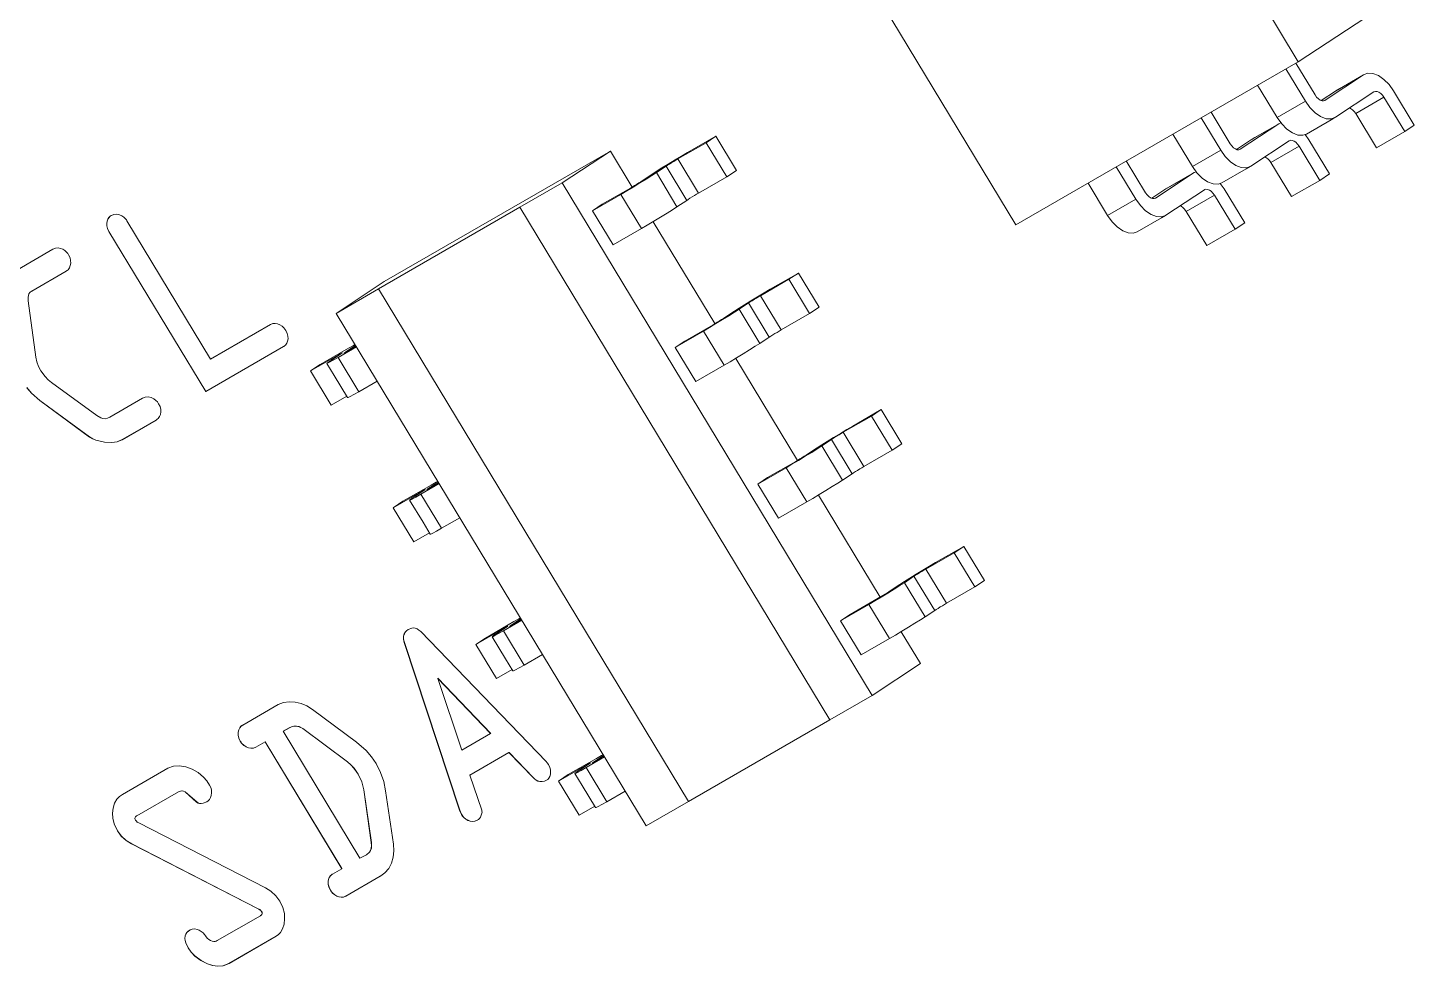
# Model space of a CAD drawing. Header units: millimetres. Extents: x -1 to 4028, y -898 to 1238.
# Drawn here: x 3176.81 to 3190.68, y 1049.56 to 1058.96 of the extents above; entities that cross this region are included whole.
import ezdxf

# ---------------------------------------------------------------- set-up
doc = ezdxf.new("R2010")
doc.units = ezdxf.units.MM
doc.layers.add('Тонкая (0.2)', color=250, linetype='Continuous', lineweight=20)

msp = doc.modelspace()

# ---------------------------------------------------------------- linework, layer by layer
at = {"layer": 'Тонкая (0.2)', "color": 18, "true_color": 0x000000}
for p, q in [((3189.522, 1058.621), (3188.281, 1060.674)), ((3189.522, 1058.621), (3190.487, 1059.258)), ((3185.453, 1059.041), (3186.694, 1056.988)), ((3186.694, 1056.988), (3189.522, 1058.621)), ((3189.498, 1058.607), (3189.691, 1058.288)), ((3189.398, 1058.549), (3189.594, 1058.225)), ((3189.791, 1058.235), (3190.176, 1058.49)), ((3189.894, 1058.326), (3190.176, 1058.49)), ((3189.937, 1058.352), (3190.182, 1058.493)), ((3190.176, 1058.49), (3190.182, 1058.493)), ((3190.182, 1058.493), (3190.219, 1058.506)), ((3190.219, 1058.506), (3190.27, 1058.503)), ((3190.27, 1058.503), (3190.324, 1058.482)), ((3190.324, 1058.482), (3190.379, 1058.444)), ((3190.379, 1058.444), (3190.431, 1058.392)), ((3189.115, 1058.386), (3189.311, 1058.061)), ((3189.691, 1058.288), (3189.706, 1058.267)), ((3189.752, 1058.233), (3189.894, 1058.326)), ((3189.894, 1058.326), (3189.899, 1058.33)), ((3189.894, 1058.064), (3190.28, 1058.319)), ((3189.937, 1058.352), (3189.899, 1058.33)), ((3190.28, 1058.319), (3190.282, 1058.32)), ((3190.282, 1058.32), (3190.294, 1058.324)), ((3190.294, 1058.324), (3190.311, 1058.323)), ((3190.311, 1058.323), (3190.329, 1058.316)), ((3190.329, 1058.316), (3190.347, 1058.304)), ((3190.347, 1058.304), (3190.365, 1058.286)), ((3190.431, 1058.392), (3190.476, 1058.329)), ((3190.476, 1058.329), (3190.683, 1057.987)), ((3189.311, 1058.061), (3189.594, 1058.225)), ((3189.594, 1058.225), (3189.639, 1058.162)), ((3189.639, 1058.162), (3189.691, 1058.109)), ((3189.706, 1058.267), (3189.723, 1058.25)), ((3189.723, 1058.25), (3189.741, 1058.237)), ((3189.741, 1058.237), (3189.76, 1058.23)), ((3189.76, 1058.23), (3189.776, 1058.229)), ((3189.776, 1058.229), (3189.789, 1058.234)), ((3189.789, 1058.234), (3189.791, 1058.235)), ((3189.789, 1058.234), (3189.791, 1058.235)), ((3190.035, 1058.157), (3190.046, 1058.153)), ((3190.046, 1058.153), (3190.065, 1058.14)), ((3190.097, 1058.102), (3190.38, 1058.265)), ((3190.365, 1058.286), (3190.38, 1058.265)), ((3190.38, 1058.265), (3190.587, 1057.923)), ((3188.55, 1058.059), (3188.746, 1057.735)), ((3188.65, 1058.117), (3188.842, 1057.799)), ((3189.311, 1058.061), (3189.356, 1057.998)), ((3189.851, 1058.039), (3189.606, 1057.897)), ((3189.691, 1058.109), (3189.746, 1058.071)), ((3189.746, 1058.071), (3189.801, 1058.05)), ((3189.801, 1058.05), (3189.851, 1058.048)), ((3189.851, 1058.048), (3189.889, 1058.061)), ((3189.851, 1058.039), (3189.889, 1058.061)), ((3189.889, 1058.061), (3189.894, 1058.064)), ((3190.065, 1058.14), (3190.082, 1058.123)), ((3190.082, 1058.123), (3190.097, 1058.102)), ((3190.097, 1058.102), (3190.304, 1057.76)), ((3183.409, 1057.711), (3183.692, 1057.874)), ((3183.596, 1057.81), (3183.692, 1057.874)), ((3183.899, 1057.532), (3183.692, 1057.874)), ((3188.267, 1057.896), (3188.463, 1057.572)), ((3188.942, 1057.745), (3189.328, 1058)), ((3189.045, 1057.837), (3189.328, 1058)), ((3189.088, 1057.862), (3189.333, 1058.003)), ((3189.328, 1058), (3189.333, 1058.003)), ((3189.333, 1058.003), (3189.349, 1058.009)), ((3189.356, 1057.998), (3189.408, 1057.946)), ((3189.408, 1057.946), (3189.463, 1057.908)), ((3189.463, 1057.908), (3189.518, 1057.887)), ((3189.518, 1057.887), (3189.568, 1057.884)), ((3189.568, 1057.884), (3189.606, 1057.897)), ((3189.59, 1057.892), (3189.628, 1057.839)), ((3190.304, 1057.76), (3190.587, 1057.923)), ((3190.587, 1057.923), (3190.683, 1057.987)), ((3183.313, 1057.647), (3183.596, 1057.81)), ((3183.803, 1057.468), (3183.596, 1057.81)), ((3188.463, 1057.572), (3188.746, 1057.735)), ((3188.746, 1057.735), (3188.791, 1057.672)), ((3188.842, 1057.799), (3188.857, 1057.778)), ((3188.857, 1057.778), (3188.874, 1057.76)), ((3188.874, 1057.76), (3188.893, 1057.747)), ((3188.893, 1057.747), (3188.911, 1057.74)), ((3188.904, 1057.743), (3189.045, 1057.837)), ((3188.911, 1057.74), (3188.928, 1057.74)), ((3188.928, 1057.74), (3188.94, 1057.744)), ((3188.94, 1057.744), (3188.942, 1057.745)), ((3188.94, 1057.744), (3188.942, 1057.745)), ((3189.045, 1057.837), (3189.05, 1057.84)), ((3189.046, 1057.574), (3189.431, 1057.829)), ((3189.088, 1057.862), (3189.05, 1057.84)), ((3189.248, 1057.612), (3189.531, 1057.775)), ((3189.431, 1057.829), (3189.433, 1057.83)), ((3189.433, 1057.83), (3189.446, 1057.834)), ((3189.446, 1057.834), (3189.462, 1057.833)), ((3189.462, 1057.833), (3189.481, 1057.826)), ((3189.481, 1057.826), (3189.499, 1057.814)), ((3189.499, 1057.814), (3189.516, 1057.796)), ((3189.516, 1057.796), (3189.531, 1057.775)), ((3189.531, 1057.775), (3189.738, 1057.433)), ((3189.628, 1057.839), (3189.835, 1057.497)), ((3182.637, 1057.726), (3180.374, 1056.42)), ((3182.155, 1057.408), (3182.637, 1057.726)), ((3182.854, 1057.366), (3182.637, 1057.726)), ((3183.153, 1057.557), (3183.217, 1057.596)), ((3183.209, 1057.584), (3183.228, 1057.596)), ((3183.217, 1057.596), (3183.284, 1057.637)), ((3183.228, 1057.596), (3183.249, 1057.609)), ((3183.249, 1057.609), (3183.271, 1057.622)), ((3183.271, 1057.622), (3183.293, 1057.635)), ((3183.284, 1057.637), (3183.35, 1057.676)), ((3183.293, 1057.635), (3183.313, 1057.647)), ((3183.52, 1057.305), (3183.313, 1057.647)), ((3183.35, 1057.676), (3183.409, 1057.711)), ((3187.801, 1057.627), (3187.994, 1057.309)), ((3188.791, 1057.672), (3188.843, 1057.619)), ((3188.843, 1057.619), (3188.898, 1057.581)), ((3189.187, 1057.667), (3189.198, 1057.663)), ((3189.198, 1057.663), (3189.216, 1057.65)), ((3189.216, 1057.65), (3189.233, 1057.633)), ((3189.233, 1057.633), (3189.248, 1057.612)), ((3189.248, 1057.612), (3189.455, 1057.27)), ((3182.956, 1057.429), (3183.053, 1057.493)), ((3182.997, 1057.446), (3183.053, 1057.482)), ((3183.053, 1057.493), (3183.097, 1057.522)), ((3183.053, 1057.482), (3183.098, 1057.511)), ((3183.097, 1057.522), (3183.153, 1057.557)), ((3183.098, 1057.511), (3183.194, 1057.574)), ((3183.304, 1057.168), (3183.098, 1057.511)), ((3183.194, 1057.574), (3183.209, 1057.584)), ((3183.401, 1057.232), (3183.194, 1057.574)), ((3183.52, 1057.305), (3183.803, 1057.468)), ((3183.803, 1057.468), (3183.899, 1057.532)), ((3187.701, 1057.569), (3187.897, 1057.245)), ((3188.094, 1057.255), (3188.479, 1057.51)), ((3188.197, 1057.347), (3188.479, 1057.51)), ((3188.24, 1057.372), (3188.485, 1057.513)), ((3188.463, 1057.572), (3188.508, 1057.508)), ((3188.479, 1057.51), (3188.485, 1057.513)), ((3188.485, 1057.513), (3188.501, 1057.519)), ((3188.508, 1057.508), (3188.56, 1057.456)), ((3188.56, 1057.456), (3188.615, 1057.418)), ((3189.002, 1057.549), (3188.757, 1057.407)), ((3188.898, 1057.581), (3188.952, 1057.56)), ((3188.952, 1057.56), (3189.003, 1057.558)), ((3189.002, 1057.549), (3189.04, 1057.571)), ((3189.003, 1057.558), (3189.04, 1057.571)), ((3189.04, 1057.571), (3189.046, 1057.574)), ((3189.738, 1057.433), (3189.835, 1057.497)), ((3182.155, 1057.408), (3181.73, 1057.163)), ((3185.257, 1052.275), (3182.155, 1057.408)), ((3182.554, 1057.193), (3182.837, 1057.356)), ((3182.741, 1057.292), (3182.801, 1057.327)), ((3182.801, 1057.327), (3182.866, 1057.366)), ((3182.837, 1057.356), (3182.857, 1057.368)), ((3182.857, 1057.368), (3182.879, 1057.381)), ((3182.866, 1057.366), (3182.933, 1057.407)), ((3182.879, 1057.381), (3182.901, 1057.394)), ((3182.901, 1057.394), (3182.923, 1057.407)), ((3182.923, 1057.407), (3182.941, 1057.419)), ((3182.933, 1057.407), (3182.997, 1057.446)), ((3182.941, 1057.419), (3182.956, 1057.429)), ((3187.418, 1057.406), (3187.614, 1057.082)), ((3188.055, 1057.253), (3188.197, 1057.347)), ((3188.197, 1057.347), (3188.202, 1057.35)), ((3188.197, 1057.084), (3188.583, 1057.339)), ((3188.24, 1057.372), (3188.202, 1057.35)), ((3188.583, 1057.339), (3188.585, 1057.34)), ((3188.585, 1057.34), (3188.597, 1057.344)), ((3188.597, 1057.344), (3188.614, 1057.343)), ((3188.614, 1057.343), (3188.632, 1057.336)), ((3188.615, 1057.418), (3188.67, 1057.397)), ((3188.632, 1057.336), (3188.65, 1057.324)), ((3188.65, 1057.324), (3188.668, 1057.306)), ((3188.67, 1057.397), (3188.72, 1057.395)), ((3188.72, 1057.395), (3188.757, 1057.407)), ((3188.741, 1057.402), (3188.779, 1057.349)), ((3188.779, 1057.349), (3188.986, 1057.007)), ((3189.455, 1057.27), (3189.738, 1057.433)), ((3182.458, 1057.129), (3182.741, 1057.292)), ((3182.554, 1057.193), (3182.458, 1057.129)), ((3182.948, 1056.95), (3182.741, 1057.292)), ((3183.304, 1057.168), (3183.401, 1057.232)), ((3183.401, 1057.232), (3183.416, 1057.242)), ((3183.416, 1057.242), (3183.434, 1057.253)), ((3183.434, 1057.253), (3183.456, 1057.267)), ((3183.456, 1057.267), (3183.478, 1057.28)), ((3183.478, 1057.28), (3183.5, 1057.293)), ((3183.5, 1057.293), (3183.52, 1057.305)), ((3187.614, 1057.082), (3187.897, 1057.245)), ((3187.897, 1057.245), (3187.942, 1057.182)), ((3187.942, 1057.182), (3187.994, 1057.129)), ((3187.994, 1057.309), (3188.009, 1057.288)), ((3188.009, 1057.288), (3188.026, 1057.27)), ((3188.026, 1057.27), (3188.044, 1057.258)), ((3188.044, 1057.258), (3188.063, 1057.251)), ((3188.063, 1057.251), (3188.079, 1057.25)), ((3188.079, 1057.25), (3188.092, 1057.254)), ((3188.092, 1057.254), (3188.094, 1057.255)), ((3188.092, 1057.254), (3188.094, 1057.255)), ((3188.338, 1057.177), (3188.349, 1057.173)), ((3188.4, 1057.122), (3188.683, 1057.285)), ((3188.668, 1057.306), (3188.683, 1057.285)), ((3188.683, 1057.285), (3188.89, 1056.943)), ((3177.601, 1057.023), (3177.608, 1057.043)), ((3177.602, 1057.023), (3177.609, 1057.044)), ((3177.608, 1057.043), (3177.619, 1057.061)), ((3177.609, 1057.044), (3177.62, 1057.062)), ((3177.619, 1057.061), (3177.63, 1057.073)), ((3177.62, 1057.062), (3177.631, 1057.073)), ((3177.63, 1057.073), (3177.642, 1057.081)), ((3177.631, 1057.073), (3177.643, 1057.082)), ((3177.642, 1057.081), (3177.643, 1057.082)), ((3177.643, 1057.082), (3177.669, 1057.092)), ((3177.669, 1057.092), (3177.697, 1057.094)), ((3177.697, 1057.094), (3177.723, 1057.088)), ((3177.723, 1057.088), (3177.746, 1057.078)), ((3177.746, 1057.078), (3177.768, 1057.064)), ((3177.768, 1057.064), (3177.785, 1057.047)), ((3177.785, 1057.047), (3177.793, 1057.037)), ((3181.731, 1057.163), (3180.317, 1056.347)), ((3181.731, 1057.163), (3181.73, 1057.163)), ((3184.833, 1052.03), (3181.73, 1057.163)), ((3182.665, 1056.787), (3182.458, 1057.129)), ((3183.073, 1057.024), (3183.14, 1057.065)), ((3183.14, 1057.065), (3183.204, 1057.104)), ((3183.204, 1057.104), (3183.26, 1057.139)), ((3183.26, 1057.139), (3183.304, 1057.168)), ((3187.614, 1057.082), (3187.659, 1057.018)), ((3188.154, 1057.059), (3187.909, 1056.917)), ((3187.994, 1057.129), (3188.049, 1057.091)), ((3188.049, 1057.091), (3188.104, 1057.07)), ((3188.104, 1057.07), (3188.154, 1057.068)), ((3188.154, 1057.068), (3188.192, 1057.081)), ((3188.154, 1057.059), (3188.192, 1057.081)), ((3188.192, 1057.081), (3188.197, 1057.084)), ((3188.349, 1057.173), (3188.368, 1057.16)), ((3188.368, 1057.16), (3188.385, 1057.143)), ((3188.385, 1057.143), (3188.4, 1057.122)), ((3188.4, 1057.122), (3188.607, 1056.78)), ((3177.597, 1057), (3177.601, 1057.023)), ((3177.598, 1056.977), (3177.597, 1057)), ((3177.598, 1057.001), (3177.602, 1057.023)), ((3177.599, 1056.978), (3177.598, 1057.001)), ((3177.604, 1056.951), (3177.598, 1056.977)), ((3177.605, 1056.952), (3177.599, 1056.978)), ((3177.618, 1056.922), (3177.604, 1056.951)), ((3177.619, 1056.922), (3177.605, 1056.952)), ((3177.619, 1056.922), (3177.618, 1056.922)), ((3178.587, 1055.319), (3177.618, 1056.922)), ((3178.588, 1055.319), (3177.619, 1056.922)), ((3177.793, 1057.037), (3177.799, 1057.027)), ((3177.799, 1057.027), (3178.636, 1055.644)), ((3182.665, 1056.787), (3182.948, 1056.95)), ((3182.948, 1056.95), (3183.007, 1056.985)), ((3183.007, 1056.985), (3183.073, 1057.024)), ((3183.682, 1055.998), (3183.064, 1057.019)), ((3187.659, 1057.018), (3187.711, 1056.966)), ((3187.711, 1056.966), (3187.766, 1056.928)), ((3187.766, 1056.928), (3187.821, 1056.907)), ((3187.821, 1056.907), (3187.871, 1056.905)), ((3187.871, 1056.905), (3187.909, 1056.917)), ((3188.607, 1056.78), (3188.89, 1056.943)), ((3188.89, 1056.943), (3188.986, 1057.007)), ((3176.702, 1056.538), (3177.058, 1056.744)), ((3177.058, 1056.744), (3177.084, 1056.754)), ((3177.084, 1056.754), (3177.109, 1056.756)), ((3177.109, 1056.756), (3177.133, 1056.752)), ((3177.133, 1056.752), (3177.156, 1056.743)), ((3177.156, 1056.743), (3177.178, 1056.729)), ((3177.178, 1056.729), (3177.197, 1056.711)), ((3177.197, 1056.711), (3177.206, 1056.699)), ((3177.206, 1056.699), (3177.214, 1056.687)), ((3177.214, 1056.687), (3177.229, 1056.657)), ((3177.229, 1056.657), (3177.235, 1056.629)), ((3177.235, 1056.629), (3177.236, 1056.603)), ((3177.191, 1056.524), (3176.845, 1056.324)), ((3177.192, 1056.525), (3176.846, 1056.325)), ((3177.193, 1056.526), (3177.191, 1056.524)), ((3177.192, 1056.525), (3177.191, 1056.524)), ((3177.194, 1056.526), (3177.192, 1056.525)), ((3177.201, 1056.531), (3177.193, 1056.526)), ((3177.21, 1056.538), (3177.201, 1056.531)), ((3177.223, 1056.557), (3177.21, 1056.538)), ((3177.232, 1056.579), (3177.223, 1056.557)), ((3177.236, 1056.603), (3177.232, 1056.579)), ((3184.237, 1056.342), (3184.52, 1056.505)), ((3184.423, 1056.442), (3184.52, 1056.505)), ((3184.726, 1056.163), (3184.52, 1056.505)), ((3179.892, 1056.101), (3180.374, 1056.42)), ((3180.316, 1056.346), (3179.892, 1056.101)), ((3180.317, 1056.347), (3180.316, 1056.346)), ((3180.316, 1056.346), (3183.419, 1051.214)), ((3180.317, 1056.347), (3183.42, 1051.214)), ((3184.14, 1056.278), (3184.423, 1056.442)), ((3184.63, 1056.099), (3184.423, 1056.442)), ((3176.812, 1056.281), (3176.809, 1056.262)), ((3176.809, 1056.262), (3176.809, 1056.244)), ((3176.809, 1056.244), (3176.811, 1056.226)), ((3176.811, 1056.226), (3176.886, 1055.664)), ((3176.818, 1056.298), (3176.812, 1056.281)), ((3176.827, 1056.311), (3176.818, 1056.298)), ((3176.844, 1056.324), (3176.827, 1056.311)), ((3176.845, 1056.324), (3176.844, 1056.324)), ((3176.845, 1056.324), (3176.844, 1056.324)), ((3176.846, 1056.325), (3176.845, 1056.324)), ((3176.846, 1056.325), (3176.845, 1056.324)), ((3176.845, 1056.324), (3176.845, 1056.324)), ((3183.981, 1056.188), (3184.044, 1056.227)), ((3184.021, 1056.206), (3184.036, 1056.215)), ((3184.036, 1056.215), (3184.055, 1056.227)), ((3184.044, 1056.227), (3184.111, 1056.268)), ((3184.055, 1056.227), (3184.076, 1056.24)), ((3184.076, 1056.24), (3184.099, 1056.254)), ((3184.099, 1056.254), (3184.12, 1056.267)), ((3184.111, 1056.268), (3184.177, 1056.307)), ((3184.12, 1056.267), (3184.14, 1056.278)), ((3184.347, 1055.936), (3184.14, 1056.278)), ((3184.177, 1056.307), (3184.237, 1056.342)), ((3179.892, 1056.101), (3182.995, 1050.969)), ((3183.761, 1056.038), (3183.824, 1056.078)), ((3183.784, 1056.06), (3183.88, 1056.124)), ((3183.824, 1056.078), (3183.88, 1056.113)), ((3183.88, 1056.124), (3183.925, 1056.153)), ((3183.88, 1056.113), (3183.925, 1056.142)), ((3183.925, 1056.142), (3184.021, 1056.206)), ((3183.925, 1056.153), (3183.981, 1056.188)), ((3184.132, 1055.8), (3183.925, 1056.142)), ((3184.228, 1055.863), (3184.021, 1056.206)), ((3184.347, 1055.936), (3184.63, 1056.099)), ((3184.63, 1056.099), (3184.726, 1056.163)), ((3178.636, 1055.644), (3179.236, 1055.99)), ((3179.236, 1055.99), (3179.258, 1055.999)), ((3179.258, 1055.999), (3179.283, 1056.001)), ((3179.283, 1056.001), (3179.304, 1055.997)), ((3179.304, 1055.997), (3179.33, 1055.987)), ((3179.33, 1055.987), (3179.352, 1055.973)), ((3179.352, 1055.973), (3179.37, 1055.957)), ((3179.37, 1055.957), (3179.38, 1055.944)), ((3179.38, 1055.944), (3179.389, 1055.93)), ((3179.389, 1055.93), (3179.403, 1055.901)), ((3183.382, 1055.824), (3183.665, 1055.987)), ((3183.568, 1055.924), (3183.628, 1055.959)), ((3183.628, 1055.959), (3183.694, 1055.998)), ((3183.665, 1055.987), (3183.685, 1055.999)), ((3183.685, 1055.999), (3183.706, 1056.012)), ((3183.694, 1055.998), (3183.761, 1056.038)), ((3183.706, 1056.012), (3183.729, 1056.026)), ((3183.729, 1056.026), (3183.75, 1056.039)), ((3183.75, 1056.039), (3183.769, 1056.051)), ((3183.769, 1056.051), (3183.784, 1056.06)), ((3184.327, 1055.924), (3184.347, 1055.936)), ((3179.399, 1055.802), (3179.386, 1055.784)), ((3179.407, 1055.823), (3179.399, 1055.802)), ((3179.403, 1055.901), (3179.41, 1055.872)), ((3179.411, 1055.847), (3179.407, 1055.823)), ((3179.41, 1055.872), (3179.411, 1055.847)), ((3183.285, 1055.76), (3183.568, 1055.924)), ((3183.382, 1055.824), (3183.285, 1055.76)), ((3183.775, 1055.582), (3183.568, 1055.924)), ((3184.087, 1055.771), (3184.132, 1055.8)), ((3184.132, 1055.8), (3184.228, 1055.863)), ((3184.228, 1055.863), (3184.243, 1055.873)), ((3184.243, 1055.873), (3184.262, 1055.885)), ((3184.262, 1055.885), (3184.283, 1055.898)), ((3184.283, 1055.898), (3184.305, 1055.911)), ((3184.305, 1055.911), (3184.327, 1055.924)), ((3176.886, 1055.664), (3176.896, 1055.616)), ((3179.367, 1055.769), (3178.587, 1055.319)), ((3179.368, 1055.77), (3178.588, 1055.319)), ((3179.368, 1055.77), (3179.367, 1055.769)), ((3179.369, 1055.77), (3179.367, 1055.769)), ((3179.369, 1055.77), (3179.368, 1055.77)), ((3179.377, 1055.776), (3179.369, 1055.77)), ((3179.386, 1055.784), (3179.377, 1055.776)), ((3179.919, 1055.687), (3179.636, 1055.524)), ((3180.015, 1055.751), (3179.732, 1055.588)), ((3179.845, 1055.633), (3179.941, 1055.696)), ((3179.912, 1055.659), (3179.862, 1055.631)), ((3180.095, 1055.765), (3179.912, 1055.659)), ((3180.119, 1055.317), (3179.912, 1055.659)), ((3179.935, 1055.697), (3179.919, 1055.687)), ((3179.921, 1055.683), (3179.919, 1055.687)), ((3179.948, 1055.703), (3179.935, 1055.697)), ((3179.941, 1055.696), (3179.951, 1055.703)), ((3179.955, 1055.707), (3179.948, 1055.703)), ((3179.951, 1055.703), (3179.956, 1055.707)), ((3179.956, 1055.707), (3179.955, 1055.707)), ((3179.956, 1055.707), (3179.956, 1055.707)), ((3179.971, 1055.703), (3179.972, 1055.704)), ((3179.973, 1055.704), (3179.971, 1055.703)), ((3179.972, 1055.704), (3179.976, 1055.707)), ((3179.98, 1055.707), (3179.973, 1055.704)), ((3179.976, 1055.707), (3179.986, 1055.714)), ((3179.992, 1055.714), (3179.98, 1055.707)), ((3179.986, 1055.714), (3180.083, 1055.778)), ((3179.988, 1055.711), (3179.986, 1055.714)), ((3180.009, 1055.723), (3179.992, 1055.714)), ((3180.091, 1055.771), (3180.009, 1055.723)), ((3180.065, 1055.78), (3180.015, 1055.751)), ((3180.081, 1055.788), (3180.065, 1055.78)), ((3180.083, 1055.778), (3180.086, 1055.78)), ((3180.088, 1055.769), (3180.083, 1055.778)), ((3183.492, 1055.418), (3183.285, 1055.76)), ((3183.835, 1055.617), (3183.9, 1055.656)), ((3183.9, 1055.656), (3183.967, 1055.696)), ((3183.967, 1055.696), (3184.031, 1055.735)), ((3184.031, 1055.735), (3184.087, 1055.771)), ((3176.896, 1055.616), (3176.913, 1055.57)), ((3176.913, 1055.57), (3176.936, 1055.525)), ((3176.936, 1055.525), (3176.979, 1055.468)), ((3179.636, 1055.524), (3179.732, 1055.588)), ((3179.843, 1055.182), (3179.636, 1055.524)), ((3179.8, 1055.6), (3179.801, 1055.601)), ((3179.805, 1055.601), (3179.8, 1055.6)), ((3179.873, 1055.479), (3179.8, 1055.6)), ((3179.801, 1055.601), (3179.815, 1055.612)), ((3179.826, 1055.611), (3179.805, 1055.601)), ((3179.815, 1055.612), (3179.845, 1055.633)), ((3179.862, 1055.631), (3179.826, 1055.611)), ((3183.492, 1055.418), (3183.775, 1055.582)), ((3183.775, 1055.582), (3183.835, 1055.617)), ((3184.509, 1054.629), (3183.892, 1055.65)), ((3176.979, 1055.468), (3177.01, 1055.437)), ((3177.01, 1055.437), (3177.044, 1055.409)), ((3177.044, 1055.409), (3177.498, 1055.077)), ((3179.873, 1055.479), (3180.007, 1055.258)), ((3180.302, 1055.423), (3180.119, 1055.317)), ((3176.843, 1055.303), (3176.796, 1055.357)), ((3176.844, 1055.303), (3176.797, 1055.358)), ((3176.927, 1055.227), (3176.843, 1055.303)), ((3176.928, 1055.227), (3176.844, 1055.303)), ((3177.627, 1055.061), (3177.956, 1055.251)), ((3177.956, 1055.251), (3177.982, 1055.262)), ((3177.982, 1055.262), (3178.011, 1055.264)), ((3178.011, 1055.264), (3178.041, 1055.257)), ((3178.041, 1055.257), (3178.067, 1055.246)), ((3178.067, 1055.246), (3178.089, 1055.229)), ((3178.588, 1055.319), (3178.587, 1055.319)), ((3179.999, 1055.272), (3179.843, 1055.182)), ((3180.012, 1055.259), (3180.007, 1055.258)), ((3180.032, 1055.269), (3180.012, 1055.259)), ((3180.069, 1055.289), (3180.032, 1055.269)), ((3180.119, 1055.317), (3180.069, 1055.289)), ((3176.928, 1055.227), (3176.927, 1055.227)), ((3177.424, 1054.863), (3176.927, 1055.227)), ((3177.425, 1054.864), (3176.928, 1055.227)), ((3178.089, 1055.229), (3178.104, 1055.214)), ((3178.104, 1055.214), (3178.116, 1055.195)), ((3178.116, 1055.195), (3178.13, 1055.168)), ((3178.13, 1055.168), (3178.137, 1055.139)), ((3178.137, 1055.116), (3178.133, 1055.089)), ((3178.137, 1055.139), (3178.137, 1055.116)), ((3185.064, 1054.973), (3185.347, 1055.137)), ((3185.251, 1055.073), (3185.347, 1055.137)), ((3185.554, 1054.794), (3185.347, 1055.137)), ((3177.498, 1055.077), (3177.537, 1055.054)), ((3177.537, 1055.054), (3177.557, 1055.047)), ((3177.557, 1055.047), (3177.582, 1055.046)), ((3177.582, 1055.046), (3177.605, 1055.051)), ((3177.605, 1055.051), (3177.627, 1055.061)), ((3178.09, 1055.032), (3177.751, 1054.836)), ((3178.091, 1055.033), (3177.752, 1054.837)), ((3178.091, 1055.033), (3178.09, 1055.032)), ((3178.092, 1055.033), (3178.09, 1055.032)), ((3178.092, 1055.033), (3178.091, 1055.033)), ((3178.101, 1055.04), (3178.092, 1055.033)), ((3178.112, 1055.049), (3178.101, 1055.04)), ((3178.124, 1055.067), (3178.112, 1055.049)), ((3178.133, 1055.089), (3178.124, 1055.067)), ((3184.968, 1054.91), (3185.251, 1055.073)), ((3185.004, 1054.938), (3185.064, 1054.973)), ((3185.457, 1054.731), (3185.251, 1055.073)), ((3177.425, 1054.864), (3177.424, 1054.863)), ((3177.455, 1054.844), (3177.424, 1054.863)), ((3177.456, 1054.845), (3177.425, 1054.864)), ((3177.487, 1054.83), (3177.455, 1054.844)), ((3177.488, 1054.831), (3177.456, 1054.845)), ((3177.573, 1054.81), (3177.487, 1054.83)), ((3177.574, 1054.811), (3177.488, 1054.831)), ((3177.751, 1054.836), (3177.701, 1054.816)), ((3177.752, 1054.837), (3177.702, 1054.816)), ((3177.752, 1054.837), (3177.751, 1054.836)), ((3184.752, 1054.773), (3184.849, 1054.837)), ((3184.752, 1054.784), (3184.808, 1054.819)), ((3184.808, 1054.819), (3184.872, 1054.859)), ((3184.849, 1054.837), (3184.864, 1054.847)), ((3185.056, 1054.495), (3184.849, 1054.837)), ((3184.864, 1054.847), (3184.882, 1054.858)), ((3184.872, 1054.859), (3184.939, 1054.899)), ((3184.882, 1054.858), (3184.904, 1054.871)), ((3184.904, 1054.871), (3184.926, 1054.885)), ((3184.926, 1054.885), (3184.948, 1054.898)), ((3184.939, 1054.899), (3185.004, 1054.938)), ((3184.948, 1054.898), (3184.968, 1054.91)), ((3185.175, 1054.567), (3184.968, 1054.91)), ((3177.647, 1054.807), (3177.573, 1054.81)), ((3177.648, 1054.808), (3177.574, 1054.811)), ((3177.701, 1054.816), (3177.647, 1054.807)), ((3177.702, 1054.816), (3177.648, 1054.808)), ((3184.577, 1054.67), (3184.596, 1054.682)), ((3184.588, 1054.67), (3184.652, 1054.709)), ((3184.596, 1054.682), (3184.611, 1054.692)), ((3184.611, 1054.692), (3184.707, 1054.755)), ((3184.652, 1054.709), (3184.708, 1054.744)), ((3184.707, 1054.755), (3184.752, 1054.784)), ((3184.708, 1054.744), (3184.752, 1054.773)), ((3184.959, 1054.431), (3184.752, 1054.773)), ((3185.175, 1054.567), (3185.457, 1054.731)), ((3185.457, 1054.731), (3185.554, 1054.794)), ((3184.113, 1054.392), (3184.396, 1054.555)), ((3184.209, 1054.456), (3184.492, 1054.619)), ((3184.396, 1054.555), (3184.455, 1054.59)), ((3184.602, 1054.213), (3184.396, 1054.555)), ((3184.455, 1054.59), (3184.521, 1054.629)), ((3184.492, 1054.619), (3184.512, 1054.63)), ((3184.512, 1054.63), (3184.534, 1054.643)), ((3184.521, 1054.629), (3184.588, 1054.67)), ((3184.534, 1054.643), (3184.556, 1054.657)), ((3184.556, 1054.657), (3184.577, 1054.67)), ((3185.11, 1054.529), (3185.133, 1054.543)), ((3185.133, 1054.543), (3185.155, 1054.556)), ((3185.155, 1054.556), (3185.175, 1054.567)), ((3180.814, 1054.346), (3180.91, 1054.409)), ((3180.919, 1054.402), (3180.836, 1054.354)), ((3180.893, 1054.411), (3180.843, 1054.382)), ((3180.908, 1054.419), (3180.893, 1054.411)), ((3180.91, 1054.409), (3180.913, 1054.411)), ((3180.916, 1054.4), (3180.91, 1054.409)), ((3184.209, 1054.456), (3184.113, 1054.392)), ((3184.858, 1054.367), (3184.915, 1054.402)), ((3184.915, 1054.402), (3184.959, 1054.431)), ((3184.959, 1054.431), (3185.056, 1054.495)), ((3185.056, 1054.495), (3185.071, 1054.504)), ((3185.071, 1054.504), (3185.089, 1054.516)), ((3185.089, 1054.516), (3185.11, 1054.529)), ((3180.746, 1054.319), (3180.463, 1054.155)), ((3180.843, 1054.382), (3180.56, 1054.219)), ((3180.642, 1054.243), (3180.672, 1054.264)), ((3180.672, 1054.264), (3180.769, 1054.328)), ((3180.74, 1054.291), (3180.69, 1054.262)), ((3180.922, 1054.396), (3180.74, 1054.291)), ((3180.947, 1053.949), (3180.74, 1054.291)), ((3180.763, 1054.328), (3180.746, 1054.319)), ((3180.749, 1054.314), (3180.746, 1054.319)), ((3180.775, 1054.335), (3180.763, 1054.328)), ((3180.769, 1054.328), (3180.779, 1054.334)), ((3180.782, 1054.338), (3180.775, 1054.335)), ((3180.779, 1054.334), (3180.783, 1054.338)), ((3180.784, 1054.339), (3180.782, 1054.338)), ((3180.783, 1054.338), (3180.784, 1054.339)), ((3180.799, 1054.335), (3180.804, 1054.339)), ((3180.799, 1054.335), (3180.799, 1054.335)), ((3180.8, 1054.335), (3180.799, 1054.335)), ((3180.807, 1054.338), (3180.8, 1054.335)), ((3180.804, 1054.339), (3180.814, 1054.346)), ((3180.82, 1054.345), (3180.807, 1054.338)), ((3180.815, 1054.343), (3180.814, 1054.346)), ((3180.836, 1054.354), (3180.82, 1054.345)), ((3184.32, 1054.05), (3184.113, 1054.392)), ((3184.662, 1054.248), (3184.728, 1054.287)), ((3185.337, 1053.26), (3184.719, 1054.282)), ((3184.728, 1054.287), (3184.795, 1054.327)), ((3184.795, 1054.327), (3184.858, 1054.367)), ((3180.463, 1054.155), (3180.56, 1054.219)), ((3180.67, 1053.813), (3180.463, 1054.155)), ((3180.628, 1054.232), (3180.642, 1054.243)), ((3180.628, 1054.231), (3180.628, 1054.232)), ((3180.632, 1054.232), (3180.628, 1054.231)), ((3180.762, 1054.01), (3180.628, 1054.231)), ((3180.653, 1054.242), (3180.632, 1054.232)), ((3180.69, 1054.262), (3180.653, 1054.242)), ((3184.32, 1054.05), (3184.602, 1054.213)), ((3184.602, 1054.213), (3184.662, 1054.248)), ((3180.762, 1054.01), (3180.835, 1053.889)), ((3181.129, 1054.054), (3180.947, 1053.949)), ((3180.826, 1053.903), (3180.67, 1053.813)), ((3180.839, 1053.89), (3180.835, 1053.889)), ((3180.86, 1053.9), (3180.839, 1053.89)), ((3180.897, 1053.92), (3180.86, 1053.9)), ((3180.947, 1053.949), (3180.897, 1053.92)), ((3185.892, 1053.605), (3186.174, 1053.768)), ((3186.078, 1053.704), (3186.174, 1053.768)), ((3186.381, 1053.426), (3186.174, 1053.768)), ((3185.766, 1053.531), (3185.832, 1053.57)), ((3185.795, 1053.541), (3186.078, 1053.704)), ((3185.832, 1053.57), (3185.892, 1053.605)), ((3186.285, 1053.362), (3186.078, 1053.704)), ((3185.58, 1053.404), (3185.676, 1053.468)), ((3185.58, 1053.415), (3185.636, 1053.451)), ((3185.636, 1053.451), (3185.699, 1053.49)), ((3185.676, 1053.468), (3185.691, 1053.478)), ((3185.883, 1053.126), (3185.676, 1053.468)), ((3185.691, 1053.478), (3185.71, 1053.49)), ((3185.699, 1053.49), (3185.766, 1053.531)), ((3185.71, 1053.49), (3185.731, 1053.503)), ((3185.731, 1053.503), (3185.753, 1053.516)), ((3185.753, 1053.516), (3185.775, 1053.529)), ((3185.775, 1053.529), (3185.795, 1053.541)), ((3186.002, 1053.199), (3185.795, 1053.541)), ((3185.348, 1053.26), (3185.415, 1053.301)), ((3185.384, 1053.288), (3185.405, 1053.301)), ((3185.405, 1053.301), (3185.424, 1053.313)), ((3185.415, 1053.301), (3185.479, 1053.34)), ((3185.424, 1053.313), (3185.438, 1053.323)), ((3185.438, 1053.323), (3185.535, 1053.387)), ((3185.479, 1053.34), (3185.535, 1053.376)), ((3185.535, 1053.387), (3185.58, 1053.415)), ((3185.535, 1053.376), (3185.58, 1053.404)), ((3185.787, 1053.062), (3185.58, 1053.404)), ((3186.002, 1053.199), (3186.285, 1053.362)), ((3186.285, 1053.362), (3186.381, 1053.426)), ((3184.94, 1053.023), (3185.223, 1053.186)), ((3185.037, 1053.087), (3185.319, 1053.25)), ((3185.223, 1053.186), (3185.283, 1053.221)), ((3185.43, 1052.844), (3185.223, 1053.186)), ((3185.283, 1053.221), (3185.348, 1053.26)), ((3185.319, 1053.25), (3185.339, 1053.262)), ((3185.339, 1053.262), (3185.361, 1053.275)), ((3185.361, 1053.275), (3185.384, 1053.288)), ((3185.917, 1053.147), (3185.938, 1053.161)), ((3185.938, 1053.161), (3185.96, 1053.174)), ((3185.96, 1053.174), (3185.982, 1053.187)), ((3185.982, 1053.187), (3186.002, 1053.199)), ((3181.75, 1053.028), (3181.567, 1052.922)), ((3181.641, 1052.977), (3181.738, 1053.041)), ((3181.746, 1053.034), (3181.664, 1052.986)), ((3181.72, 1053.042), (3181.67, 1053.014)), ((3181.736, 1053.051), (3181.72, 1053.042)), ((3181.738, 1053.041), (3181.741, 1053.043)), ((3181.743, 1053.032), (3181.738, 1053.041)), ((3185.037, 1053.087), (3184.94, 1053.023)), ((3185.147, 1052.681), (3184.94, 1053.023)), ((3185.686, 1052.998), (3185.742, 1053.033)), ((3185.742, 1053.033), (3185.787, 1053.062)), ((3185.787, 1053.062), (3185.883, 1053.126)), ((3185.883, 1053.126), (3185.898, 1053.136)), ((3185.898, 1053.136), (3185.917, 1053.147)), ((3180.567, 1052.868), (3180.574, 1052.891)), ((3180.568, 1052.868), (3180.575, 1052.892)), ((3180.574, 1052.891), (3180.586, 1052.911)), ((3180.575, 1052.892), (3180.587, 1052.912)), ((3180.586, 1052.911), (3180.599, 1052.925)), ((3180.587, 1052.912), (3180.6, 1052.925)), ((3180.599, 1052.925), (3180.611, 1052.933)), ((3180.6, 1052.925), (3180.612, 1052.933)), ((3180.611, 1052.933), (3180.615, 1052.936)), ((3180.615, 1052.936), (3180.65, 1052.949)), ((3180.65, 1052.949), (3180.67, 1052.951)), ((3180.67, 1052.951), (3180.685, 1052.949)), ((3180.685, 1052.949), (3180.703, 1052.942)), ((3180.703, 1052.942), (3180.721, 1052.93)), ((3180.721, 1052.93), (3180.739, 1052.916)), ((3180.739, 1052.916), (3181.994, 1051.613)), ((3181.574, 1052.95), (3181.291, 1052.787)), ((3181.67, 1053.014), (3181.387, 1052.85)), ((3181.469, 1052.875), (3181.5, 1052.895)), ((3181.517, 1052.894), (3181.48, 1052.874)), ((3181.5, 1052.895), (3181.596, 1052.959)), ((3181.567, 1052.922), (3181.517, 1052.894)), ((3181.774, 1052.58), (3181.567, 1052.922)), ((3181.59, 1052.959), (3181.574, 1052.95)), ((3181.576, 1052.946), (3181.574, 1052.95)), ((3181.603, 1052.966), (3181.59, 1052.959)), ((3181.596, 1052.959), (3181.606, 1052.966)), ((3181.61, 1052.97), (3181.603, 1052.966)), ((3181.606, 1052.966), (3181.611, 1052.969)), ((3181.611, 1052.97), (3181.61, 1052.97)), ((3181.611, 1052.969), (3181.611, 1052.97)), ((3181.626, 1052.966), (3181.631, 1052.97)), ((3181.626, 1052.966), (3181.626, 1052.966)), ((3181.628, 1052.966), (3181.626, 1052.966)), ((3181.635, 1052.97), (3181.628, 1052.966)), ((3181.631, 1052.97), (3181.641, 1052.977)), ((3181.647, 1052.976), (3181.635, 1052.97)), ((3181.643, 1052.974), (3181.641, 1052.977)), ((3181.664, 1052.986), (3181.647, 1052.976)), ((3185.43, 1052.844), (3185.49, 1052.879)), ((3185.49, 1052.879), (3185.555, 1052.918)), ((3185.74, 1052.594), (3185.547, 1052.913)), ((3185.555, 1052.918), (3185.622, 1052.959)), ((3185.622, 1052.959), (3185.686, 1052.998)), ((3180.567, 1052.84), (3180.567, 1052.868)), ((3180.574, 1052.805), (3180.567, 1052.84)), ((3180.568, 1052.84), (3180.568, 1052.868)), ((3180.575, 1052.805), (3180.568, 1052.84)), ((3180.575, 1052.805), (3180.574, 1052.805)), ((3181.128, 1051.127), (3180.574, 1052.805)), ((3181.129, 1051.128), (3180.575, 1052.805)), ((3181.291, 1052.787), (3181.387, 1052.85)), ((3181.498, 1052.445), (3181.291, 1052.787)), ((3181.455, 1052.862), (3181.456, 1052.864)), ((3181.46, 1052.863), (3181.455, 1052.862)), ((3181.589, 1052.641), (3181.455, 1052.862)), ((3181.456, 1052.864), (3181.469, 1052.875)), ((3181.48, 1052.874), (3181.46, 1052.863)), ((3185.147, 1052.681), (3185.43, 1052.844)), ((3181.589, 1052.641), (3181.662, 1052.52)), ((3181.957, 1052.685), (3181.774, 1052.58)), ((3181.653, 1052.534), (3181.498, 1052.445)), ((3181.666, 1052.521), (3181.662, 1052.52)), ((3181.687, 1052.531), (3181.666, 1052.521)), ((3181.724, 1052.551), (3181.687, 1052.531)), ((3181.774, 1052.58), (3181.724, 1052.551)), ((3185.257, 1052.275), (3185.74, 1052.594)), ((3180.91, 1052.447), (3180.91, 1052.446)), ((3181.44, 1051.895), (3180.91, 1052.447)), ((3180.91, 1052.446), (3181.149, 1051.727)), ((3181.439, 1051.894), (3180.91, 1052.446)), ((3178.957, 1051.978), (3179.313, 1052.184)), ((3179.313, 1052.184), (3179.365, 1052.204)), ((3179.365, 1052.204), (3179.422, 1052.212)), ((3179.422, 1052.212), (3179.481, 1052.208)), ((3179.481, 1052.208), (3179.541, 1052.194)), ((3179.541, 1052.194), (3179.6, 1052.171)), ((3184.833, 1052.03), (3185.257, 1052.275)), ((3179.6, 1052.171), (3179.656, 1052.136)), ((3179.656, 1052.136), (3180.096, 1051.808)), ((3178.911, 1051.879), (3178.912, 1051.906)), ((3178.912, 1051.906), (3178.917, 1051.93)), ((3178.912, 1051.879), (3178.913, 1051.907)), ((3178.913, 1051.907), (3178.918, 1051.931)), ((3178.917, 1051.93), (3178.927, 1051.951)), ((3178.918, 1051.931), (3178.928, 1051.951)), ((3178.927, 1051.951), (3178.94, 1051.966)), ((3178.928, 1051.951), (3178.941, 1051.967)), ((3178.94, 1051.966), (3178.956, 1051.977)), ((3178.941, 1051.967), (3178.957, 1051.978)), ((3178.956, 1051.977), (3178.957, 1051.978)), ((3179.424, 1051.951), (3179.363, 1051.916)), ((3179.364, 1051.917), (3179.363, 1051.916)), ((3179.363, 1051.916), (3180.131, 1050.645)), ((3179.425, 1051.952), (3179.364, 1051.917)), ((3179.446, 1051.962), (3179.424, 1051.951)), ((3179.425, 1051.952), (3179.424, 1051.951)), ((3179.447, 1051.962), (3179.425, 1051.952)), ((3179.47, 1051.968), (3179.446, 1051.962)), ((3179.471, 1051.969), (3179.447, 1051.962)), ((3179.496, 1051.969), (3179.47, 1051.968)), ((3179.497, 1051.969), (3179.471, 1051.969)), ((3179.521, 1051.962), (3179.496, 1051.969)), ((3179.522, 1051.963), (3179.497, 1051.969)), ((3179.558, 1051.943), (3179.521, 1051.962)), ((3179.559, 1051.943), (3179.522, 1051.963)), ((3180.006, 1051.609), (3179.558, 1051.943)), ((3179.559, 1051.943), (3179.558, 1051.943)), ((3180.007, 1051.61), (3179.559, 1051.943)), ((3183.42, 1051.214), (3184.833, 1052.03)), ((3178.918, 1051.847), (3178.911, 1051.879)), ((3178.919, 1051.848), (3178.912, 1051.879)), ((3178.932, 1051.817), (3178.918, 1051.847)), ((3178.933, 1051.818), (3178.919, 1051.848)), ((3178.933, 1051.818), (3178.932, 1051.817)), ((3178.94, 1051.805), (3178.932, 1051.817)), ((3178.941, 1051.806), (3178.933, 1051.818)), ((3178.949, 1051.794), (3178.94, 1051.805)), ((3178.95, 1051.794), (3178.941, 1051.806)), ((3178.969, 1051.775), (3178.949, 1051.794)), ((3178.97, 1051.776), (3178.95, 1051.794)), ((3178.991, 1051.761), (3178.969, 1051.775)), ((3178.992, 1051.762), (3178.97, 1051.776)), ((3179.181, 1051.811), (3179.089, 1051.758)), ((3179.182, 1051.812), (3179.09, 1051.758)), ((3179.182, 1051.812), (3179.181, 1051.811)), ((3179.95, 1050.54), (3179.181, 1051.811)), ((3179.951, 1050.541), (3179.182, 1051.812)), ((3180.096, 1051.808), (3180.194, 1051.724)), ((3181.149, 1051.727), (3181.439, 1051.894)), ((3181.44, 1051.895), (3181.439, 1051.894)), ((3179.014, 1051.751), (3178.991, 1051.761)), ((3179.015, 1051.752), (3178.992, 1051.762)), ((3179.038, 1051.747), (3179.014, 1051.751)), ((3179.039, 1051.747), (3179.015, 1051.752)), ((3179.064, 1051.748), (3179.038, 1051.747)), ((3179.065, 1051.748), (3179.039, 1051.747)), ((3179.089, 1051.758), (3179.064, 1051.748)), ((3179.09, 1051.758), (3179.065, 1051.748)), ((3179.09, 1051.758), (3179.089, 1051.758)), ((3180.194, 1051.724), (3180.248, 1051.661)), ((3180.248, 1051.661), (3180.294, 1051.593)), ((3181.622, 1051.703), (3181.232, 1051.478)), ((3181.623, 1051.704), (3181.233, 1051.479)), ((3181.623, 1051.704), (3181.622, 1051.703)), ((3181.863, 1051.452), (3181.622, 1051.703)), ((3181.864, 1051.453), (3181.623, 1051.704)), ((3182.498, 1051.645), (3182.215, 1051.482)), ((3182.577, 1051.659), (3182.395, 1051.553)), ((3182.469, 1051.608), (3182.565, 1051.672)), ((3182.574, 1051.665), (3182.491, 1051.617)), ((3182.548, 1051.674), (3182.498, 1051.645)), ((3182.563, 1051.682), (3182.548, 1051.674)), ((3182.565, 1051.672), (3182.568, 1051.674)), ((3182.57, 1051.663), (3182.565, 1051.672)), ((3177.753, 1051.283), (3178.209, 1051.546)), ((3178.209, 1051.546), (3178.264, 1051.568)), ((3178.264, 1051.568), (3178.326, 1051.571)), ((3178.326, 1051.571), (3178.389, 1051.56)), ((3178.389, 1051.56), (3178.451, 1051.537)), ((3178.451, 1051.537), (3178.51, 1051.504)), ((3178.51, 1051.504), (3178.564, 1051.458)), ((3180.007, 1051.61), (3180.006, 1051.609)), ((3180.04, 1051.58), (3180.006, 1051.609)), ((3180.041, 1051.581), (3180.007, 1051.61)), ((3180.071, 1051.548), (3180.04, 1051.58)), ((3180.072, 1051.548), (3180.041, 1051.581)), ((3180.112, 1051.488), (3180.071, 1051.548)), ((3180.113, 1051.488), (3180.072, 1051.548)), ((3180.149, 1051.41), (3180.112, 1051.488)), ((3180.113, 1051.488), (3180.112, 1051.488)), ((3180.15, 1051.411), (3180.113, 1051.488)), ((3180.294, 1051.593), (3180.338, 1051.505)), ((3180.338, 1051.505), (3180.369, 1051.412)), ((3181.994, 1051.613), (3182.006, 1051.599)), ((3182.006, 1051.599), (3182.017, 1051.583)), ((3182.017, 1051.583), (3182.031, 1051.555)), ((3182.031, 1051.555), (3182.037, 1051.53)), ((3182.037, 1051.53), (3182.039, 1051.507)), ((3182.039, 1051.507), (3182.037, 1051.486)), ((3182.401, 1051.581), (3182.118, 1051.418)), ((3182.283, 1051.495), (3182.297, 1051.506)), ((3182.283, 1051.494), (3182.283, 1051.495)), ((3182.287, 1051.495), (3182.283, 1051.494)), ((3182.356, 1051.373), (3182.283, 1051.494)), ((3182.308, 1051.505), (3182.287, 1051.495)), ((3182.297, 1051.506), (3182.327, 1051.527)), ((3182.345, 1051.525), (3182.308, 1051.505)), ((3182.327, 1051.527), (3182.424, 1051.59)), ((3182.395, 1051.553), (3182.345, 1051.525)), ((3182.601, 1051.211), (3182.395, 1051.553)), ((3182.418, 1051.591), (3182.401, 1051.581)), ((3182.404, 1051.577), (3182.401, 1051.581)), ((3182.43, 1051.597), (3182.418, 1051.591)), ((3182.424, 1051.59), (3182.434, 1051.597)), ((3182.437, 1051.601), (3182.43, 1051.597)), ((3182.434, 1051.597), (3182.438, 1051.601)), ((3182.438, 1051.601), (3182.437, 1051.601)), ((3182.438, 1051.601), (3182.438, 1051.601)), ((3182.454, 1051.598), (3182.458, 1051.601)), ((3182.454, 1051.597), (3182.454, 1051.598)), ((3182.455, 1051.598), (3182.454, 1051.597)), ((3182.462, 1051.601), (3182.455, 1051.598)), ((3182.458, 1051.601), (3182.469, 1051.608)), ((3182.474, 1051.608), (3182.462, 1051.601)), ((3182.47, 1051.605), (3182.469, 1051.608)), ((3182.491, 1051.617), (3182.474, 1051.608)), ((3178.564, 1051.458), (3178.597, 1051.42)), ((3178.597, 1051.42), (3178.625, 1051.378)), ((3178.625, 1051.378), (3178.64, 1051.347)), ((3180.168, 1051.329), (3180.149, 1051.41)), ((3180.169, 1051.33), (3180.15, 1051.411)), ((3180.369, 1051.412), (3180.387, 1051.319)), ((3181.233, 1051.479), (3181.232, 1051.478)), ((3181.232, 1051.478), (3181.349, 1051.126)), ((3181.864, 1051.453), (3181.863, 1051.452)), ((3181.878, 1051.439), (3181.863, 1051.452)), ((3181.878, 1051.44), (3181.864, 1051.453)), ((3181.894, 1051.428), (3181.878, 1051.44)), ((3181.893, 1051.428), (3181.878, 1051.439)), ((3181.911, 1051.418), (3181.893, 1051.428)), ((3181.912, 1051.419), (3181.894, 1051.428)), ((3181.931, 1051.413), (3181.911, 1051.418)), ((3181.932, 1051.413), (3181.912, 1051.419)), ((3181.955, 1051.412), (3181.931, 1051.413)), ((3181.956, 1051.412), (3181.932, 1051.413)), ((3181.978, 1051.417), (3181.955, 1051.412)), ((3181.979, 1051.417), (3181.956, 1051.412)), ((3181.999, 1051.426), (3181.978, 1051.417)), ((3181.999, 1051.427), (3181.979, 1051.417)), ((3182.011, 1051.435), (3181.999, 1051.426)), ((3182.022, 1051.447), (3182.011, 1051.435)), ((3182.031, 1051.465), (3182.022, 1051.447)), ((3182.037, 1051.486), (3182.031, 1051.465)), ((3182.118, 1051.418), (3182.215, 1051.482)), ((3182.325, 1051.076), (3182.118, 1051.418)), ((3182.356, 1051.373), (3182.489, 1051.152)), ((3177.674, 1051.195), (3177.698, 1051.236)), ((3177.675, 1051.195), (3177.699, 1051.236)), ((3177.698, 1051.236), (3177.723, 1051.262)), ((3177.699, 1051.236), (3177.724, 1051.262)), ((3177.723, 1051.262), (3177.753, 1051.283)), ((3177.724, 1051.262), (3177.753, 1051.283)), ((3178.314, 1051.31), (3177.898, 1051.07)), ((3178.315, 1051.311), (3177.899, 1051.071)), ((3178.324, 1051.314), (3178.314, 1051.31)), ((3178.315, 1051.311), (3178.314, 1051.31)), ((3178.325, 1051.315), (3178.315, 1051.311)), ((3178.334, 1051.318), (3178.324, 1051.314)), ((3178.335, 1051.318), (3178.325, 1051.315)), ((3178.349, 1051.319), (3178.334, 1051.318)), ((3178.35, 1051.32), (3178.335, 1051.318)), ((3178.365, 1051.317), (3178.349, 1051.319)), ((3178.366, 1051.317), (3178.35, 1051.32)), ((3178.381, 1051.31), (3178.365, 1051.317)), ((3178.382, 1051.311), (3178.366, 1051.317)), ((3178.496, 1051.208), (3178.381, 1051.31)), ((3178.497, 1051.209), (3178.382, 1051.311)), ((3178.598, 1051.211), (3178.561, 1051.195)), ((3178.599, 1051.211), (3178.562, 1051.195)), ((3178.599, 1051.211), (3178.598, 1051.211)), ((3178.599, 1051.211), (3178.598, 1051.211)), ((3178.613, 1051.221), (3178.599, 1051.211)), ((3178.625, 1051.234), (3178.613, 1051.221)), ((3178.636, 1051.254), (3178.625, 1051.234)), ((3178.643, 1051.275), (3178.636, 1051.254)), ((3178.64, 1051.347), (3178.645, 1051.323)), ((3178.646, 1051.299), (3178.643, 1051.275)), ((3178.645, 1051.323), (3178.646, 1051.299)), ((3180.169, 1051.33), (3180.168, 1051.329)), ((3180.244, 1050.802), (3180.168, 1051.329)), ((3180.245, 1050.802), (3180.169, 1051.33)), ((3180.387, 1051.319), (3180.466, 1050.787)), ((3182.601, 1051.211), (3182.551, 1051.183)), ((3182.784, 1051.317), (3182.601, 1051.211)), ((3182.995, 1050.969), (3183.419, 1051.214)), ((3183.42, 1051.214), (3183.419, 1051.214)), ((3177.654, 1051.097), (3177.66, 1051.148)), ((3177.657, 1051.045), (3177.654, 1051.097)), ((3177.655, 1051.098), (3177.661, 1051.148)), ((3177.658, 1051.045), (3177.655, 1051.098)), ((3177.66, 1051.148), (3177.674, 1051.195)), ((3177.661, 1051.148), (3177.675, 1051.195)), ((3178.513, 1051.198), (3178.496, 1051.208)), ((3178.514, 1051.198), (3178.497, 1051.209)), ((3178.525, 1051.194), (3178.513, 1051.198)), ((3178.526, 1051.194), (3178.514, 1051.198)), ((3178.541, 1051.192), (3178.525, 1051.194)), ((3178.542, 1051.193), (3178.526, 1051.194)), ((3178.561, 1051.195), (3178.541, 1051.192)), ((3178.562, 1051.195), (3178.542, 1051.193)), ((3181.129, 1051.128), (3181.128, 1051.127)), ((3181.147, 1051.084), (3181.128, 1051.127)), ((3181.148, 1051.085), (3181.129, 1051.128)), ((3181.148, 1051.085), (3181.147, 1051.084)), ((3181.158, 1051.067), (3181.147, 1051.084)), ((3181.159, 1051.068), (3181.148, 1051.085)), ((3181.352, 1051.097), (3181.337, 1051.056)), ((3181.349, 1051.126), (3181.352, 1051.115)), ((3181.352, 1051.115), (3181.353, 1051.106)), ((3181.353, 1051.106), (3181.352, 1051.097)), ((3182.481, 1051.166), (3182.325, 1051.076)), ((3182.494, 1051.153), (3182.489, 1051.152)), ((3182.515, 1051.163), (3182.494, 1051.153)), ((3182.551, 1051.183), (3182.515, 1051.163)), ((3177.671, 1050.988), (3177.657, 1051.045)), ((3177.672, 1050.988), (3177.658, 1051.045)), ((3177.703, 1050.921), (3177.671, 1050.988)), ((3177.704, 1050.921), (3177.672, 1050.988)), ((3177.879, 1051.048), (3177.878, 1051.043)), ((3177.878, 1051.043), (3177.879, 1051.039)), ((3177.881, 1051.054), (3177.879, 1051.048)), ((3177.879, 1051.039), (3177.881, 1051.033)), ((3177.885, 1051.06), (3177.881, 1051.054)), ((3177.881, 1051.033), (3177.883, 1051.028)), ((3177.883, 1051.028), (3177.893, 1051.015)), ((3177.896, 1051.069), (3177.885, 1051.06)), ((3177.893, 1051.015), (3177.901, 1051.008)), ((3177.898, 1051.07), (3177.896, 1051.069)), ((3177.897, 1051.07), (3177.896, 1051.069)), ((3177.899, 1051.071), (3177.897, 1051.07)), ((3177.897, 1051.07), (3177.897, 1051.07)), ((3177.899, 1051.071), (3177.898, 1051.07)), ((3177.901, 1051.008), (3177.909, 1051.003)), ((3177.909, 1051.003), (3177.918, 1050.998)), ((3177.918, 1050.998), (3179.184, 1050.349)), ((3181.171, 1051.052), (3181.158, 1051.067)), ((3181.172, 1051.053), (3181.159, 1051.068)), ((3181.191, 1051.036), (3181.171, 1051.052)), ((3181.192, 1051.037), (3181.172, 1051.053)), ((3181.212, 1051.024), (3181.191, 1051.036)), ((3181.213, 1051.025), (3181.192, 1051.037)), ((3181.234, 1051.016), (3181.212, 1051.024)), ((3181.235, 1051.017), (3181.213, 1051.025)), ((3181.256, 1051.013), (3181.234, 1051.016)), ((3181.257, 1051.014), (3181.235, 1051.017)), ((3181.279, 1051.015), (3181.256, 1051.013)), ((3181.28, 1051.016), (3181.257, 1051.014)), ((3181.305, 1051.026), (3181.279, 1051.015)), ((3181.306, 1051.026), (3181.28, 1051.016)), ((3181.316, 1051.034), (3181.305, 1051.026)), ((3181.326, 1051.043), (3181.316, 1051.034)), ((3181.337, 1051.056), (3181.326, 1051.043)), ((3177.704, 1050.921), (3177.703, 1050.921)), ((3177.742, 1050.867), (3177.703, 1050.921)), ((3177.743, 1050.867), (3177.704, 1050.921)), ((3177.79, 1050.822), (3177.742, 1050.867)), ((3177.791, 1050.823), (3177.743, 1050.867)), ((3177.845, 1050.788), (3177.79, 1050.822)), ((3177.846, 1050.788), (3177.791, 1050.823)), ((3180.246, 1050.774), (3180.244, 1050.802)), ((3180.245, 1050.802), (3180.244, 1050.802)), ((3180.247, 1050.774), (3180.245, 1050.802)), ((3177.846, 1050.788), (3177.845, 1050.788)), ((3179.112, 1050.139), (3177.845, 1050.788)), ((3179.113, 1050.139), (3177.846, 1050.788)), ((3180.131, 1050.645), (3180.196, 1050.679)), ((3180.196, 1050.679), (3180.226, 1050.705)), ((3180.197, 1050.68), (3180.196, 1050.679)), ((3180.197, 1050.68), (3180.227, 1050.705)), ((3180.226, 1050.705), (3180.237, 1050.722)), ((3180.227, 1050.705), (3180.238, 1050.723)), ((3180.237, 1050.722), (3180.244, 1050.747)), ((3180.238, 1050.723), (3180.245, 1050.747)), ((3180.244, 1050.747), (3180.246, 1050.774)), ((3180.245, 1050.747), (3180.247, 1050.774)), ((3180.464, 1050.656), (3180.446, 1050.597)), ((3180.471, 1050.72), (3180.464, 1050.656)), ((3180.466, 1050.787), (3180.471, 1050.72)), ((3179.856, 1050.486), (3179.95, 1050.54)), ((3179.951, 1050.541), (3179.95, 1050.54)), ((3180.419, 1050.544), (3180.381, 1050.499)), ((3180.446, 1050.597), (3180.419, 1050.544)), ((3179.813, 1050.411), (3179.816, 1050.433)), ((3179.813, 1050.385), (3179.813, 1050.411)), ((3179.821, 1050.354), (3179.813, 1050.385)), ((3179.814, 1050.411), (3179.817, 1050.434)), ((3179.814, 1050.386), (3179.814, 1050.411)), ((3179.822, 1050.354), (3179.814, 1050.386)), ((3179.816, 1050.433), (3179.824, 1050.453)), ((3179.817, 1050.434), (3179.825, 1050.454)), ((3179.824, 1050.453), (3179.836, 1050.47)), ((3179.825, 1050.454), (3179.837, 1050.471)), ((3179.836, 1050.47), (3179.846, 1050.479)), ((3179.837, 1050.471), (3179.847, 1050.48)), ((3179.846, 1050.479), (3179.854, 1050.485)), ((3179.847, 1050.48), (3179.855, 1050.485)), ((3179.854, 1050.485), (3179.856, 1050.486)), ((3180.334, 1050.465), (3179.991, 1050.267)), ((3180.335, 1050.466), (3179.992, 1050.268)), ((3180.339, 1050.469), (3180.334, 1050.465)), ((3180.335, 1050.466), (3180.334, 1050.465)), ((3180.34, 1050.469), (3180.335, 1050.466)), ((3180.381, 1050.499), (3180.339, 1050.469)), ((3179.184, 1050.349), (3179.239, 1050.315)), ((3179.239, 1050.315), (3179.288, 1050.27)), ((3179.288, 1050.27), (3179.328, 1050.216)), ((3179.835, 1050.324), (3179.821, 1050.354)), ((3179.836, 1050.325), (3179.822, 1050.354)), ((3179.836, 1050.325), (3179.835, 1050.324)), ((3179.846, 1050.308), (3179.835, 1050.324)), ((3179.847, 1050.308), (3179.836, 1050.325)), ((3179.859, 1050.293), (3179.846, 1050.308)), ((3179.86, 1050.294), (3179.847, 1050.308)), ((3179.878, 1050.278), (3179.859, 1050.293)), ((3179.879, 1050.278), (3179.86, 1050.294)), ((3179.899, 1050.266), (3179.878, 1050.278)), ((3179.9, 1050.267), (3179.879, 1050.278)), ((3179.921, 1050.258), (3179.899, 1050.266)), ((3179.922, 1050.259), (3179.9, 1050.267)), ((3179.943, 1050.255), (3179.921, 1050.258)), ((3179.943, 1050.256), (3179.922, 1050.259)), ((3179.966, 1050.257), (3179.943, 1050.256)), ((3179.965, 1050.257), (3179.943, 1050.255)), ((3179.991, 1050.267), (3179.965, 1050.257)), ((3179.992, 1050.268), (3179.966, 1050.257)), ((3179.992, 1050.268), (3179.991, 1050.267)), ((3179.113, 1050.139), (3179.112, 1050.139)), ((3179.12, 1050.135), (3179.112, 1050.139)), ((3179.121, 1050.135), (3179.113, 1050.139)), ((3179.127, 1050.13), (3179.12, 1050.135)), ((3179.128, 1050.131), (3179.121, 1050.135)), ((3179.135, 1050.124), (3179.127, 1050.13)), ((3179.136, 1050.124), (3179.128, 1050.131)), ((3179.145, 1050.113), (3179.135, 1050.124)), ((3179.146, 1050.113), (3179.136, 1050.124)), ((3179.146, 1050.113), (3179.145, 1050.113)), ((3179.147, 1050.108), (3179.145, 1050.113)), ((3179.148, 1050.109), (3179.146, 1050.113)), ((3179.15, 1050.103), (3179.147, 1050.108)), ((3179.151, 1050.104), (3179.148, 1050.109)), ((3179.151, 1050.099), (3179.15, 1050.103)), ((3179.152, 1050.1), (3179.151, 1050.104)), ((3179.328, 1050.216), (3179.359, 1050.152)), ((3179.359, 1050.152), (3179.374, 1050.092)), ((3178.703, 1049.82), (3179.134, 1050.069)), ((3179.134, 1050.069), (3179.136, 1050.07)), ((3179.136, 1050.07), (3179.144, 1050.077)), ((3179.136, 1050.071), (3179.136, 1050.07)), ((3179.136, 1050.071), (3179.137, 1050.071)), ((3179.137, 1050.071), (3179.145, 1050.077)), ((3179.144, 1050.077), (3179.148, 1050.082)), ((3179.145, 1050.077), (3179.149, 1050.082)), ((3179.148, 1050.082), (3179.151, 1050.088)), ((3179.149, 1050.082), (3179.152, 1050.089)), ((3179.151, 1050.094), (3179.151, 1050.099)), ((3179.151, 1050.088), (3179.151, 1050.094)), ((3179.152, 1050.095), (3179.152, 1050.1)), ((3179.152, 1050.089), (3179.152, 1050.095)), ((3179.371, 1049.986), (3179.356, 1049.937)), ((3179.377, 1050.038), (3179.371, 1049.986)), ((3179.374, 1050.092), (3179.377, 1050.038)), ((3178.378, 1049.842), (3178.381, 1049.867)), ((3178.381, 1049.822), (3178.378, 1049.842)), ((3178.379, 1049.843), (3178.382, 1049.868)), ((3178.381, 1049.823), (3178.379, 1049.843)), ((3178.381, 1049.867), (3178.388, 1049.885)), ((3178.389, 1049.797), (3178.381, 1049.823)), ((3178.388, 1049.797), (3178.381, 1049.822)), ((3178.382, 1049.868), (3178.389, 1049.886)), ((3178.388, 1049.885), (3178.397, 1049.9)), ((3178.389, 1049.886), (3178.398, 1049.9)), ((3178.397, 1049.9), (3178.413, 1049.915)), ((3178.398, 1049.9), (3178.414, 1049.915)), ((3178.413, 1049.915), (3178.427, 1049.924)), ((3178.414, 1049.915), (3178.428, 1049.925)), ((3178.427, 1049.924), (3178.43, 1049.927)), ((3178.43, 1049.927), (3178.453, 1049.936)), ((3178.453, 1049.936), (3178.478, 1049.938)), ((3178.478, 1049.938), (3178.502, 1049.933)), ((3178.502, 1049.933), (3178.523, 1049.925)), ((3178.523, 1049.925), (3178.543, 1049.913)), ((3178.543, 1049.913), (3178.561, 1049.898)), ((3178.561, 1049.898), (3178.574, 1049.883)), ((3178.574, 1049.883), (3178.585, 1049.867)), ((3178.585, 1049.867), (3178.6, 1049.846)), ((3178.6, 1049.846), (3178.617, 1049.831)), ((3178.617, 1049.831), (3178.634, 1049.82)), ((3179.293, 1049.864), (3178.82, 1049.591)), ((3179.293, 1049.864), (3178.821, 1049.592)), ((3179.315, 1049.88), (3179.293, 1049.864)), ((3179.334, 1049.9), (3179.315, 1049.88)), ((3179.356, 1049.937), (3179.334, 1049.9)), ((3178.412, 1049.747), (3178.388, 1049.797)), ((3178.413, 1049.748), (3178.389, 1049.797)), ((3178.413, 1049.748), (3178.412, 1049.747)), ((3178.442, 1049.705), (3178.412, 1049.747)), ((3178.443, 1049.705), (3178.413, 1049.748)), ((3178.477, 1049.666), (3178.442, 1049.705)), ((3178.478, 1049.667), (3178.443, 1049.705)), ((3178.634, 1049.82), (3178.651, 1049.814)), ((3178.651, 1049.814), (3178.668, 1049.811)), ((3178.668, 1049.811), (3178.682, 1049.812)), ((3178.682, 1049.812), (3178.693, 1049.816)), ((3178.693, 1049.816), (3178.703, 1049.82)), ((3178.539, 1049.62), (3178.477, 1049.666)), ((3178.54, 1049.62), (3178.478, 1049.667)), ((3178.605, 1049.587), (3178.539, 1049.62)), ((3178.606, 1049.587), (3178.54, 1049.62)), ((3178.656, 1049.571), (3178.605, 1049.587)), ((3178.657, 1049.571), (3178.606, 1049.587)), ((3178.707, 1049.563), (3178.656, 1049.571)), ((3178.708, 1049.564), (3178.657, 1049.571)), ((3178.76, 1049.568), (3178.707, 1049.563)), ((3178.761, 1049.569), (3178.708, 1049.564)), ((3178.82, 1049.591), (3178.76, 1049.568)), ((3178.821, 1049.592), (3178.761, 1049.569)), ((3178.821, 1049.592), (3178.82, 1049.591))]:
    msp.add_line(p, q, dxfattribs=at)

doc.saveas('drawing.dxf')
